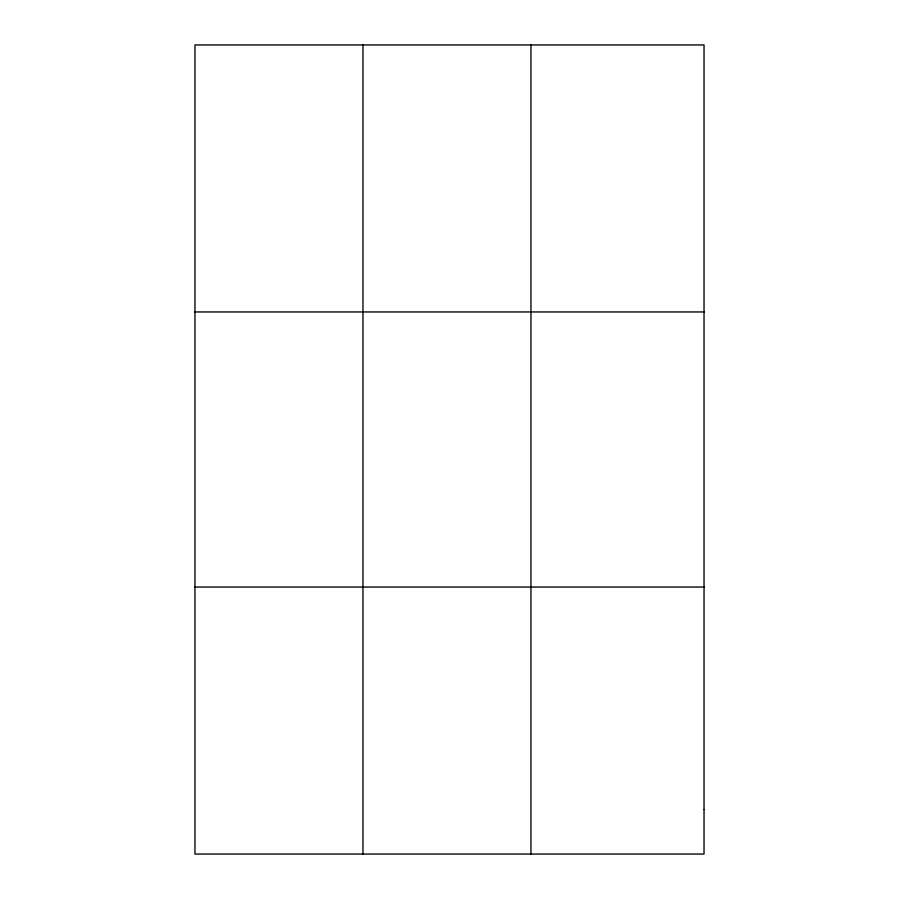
<?xml version="1.0" encoding="UTF-8"?>
<svg xmlns="http://www.w3.org/2000/svg" width="899" height="899" viewBox="0 0 899 899"><rect width="100%" height="100%" fill="white"/><g stroke="black" fill="none" stroke-linecap="round" stroke-linejoin="round"><path stroke-width="1.35" d="M362.96 44.95L362.96 854.05M530.949 44.95L530.949 854.05M194.971 311.953L704.029 311.953M194.971 587.047L704.029 587.047M704.029 809.549L704.029 854.05L194.971 854.05L194.971 44.95L704.029 44.95L704.029 809.549"/></g></svg>
